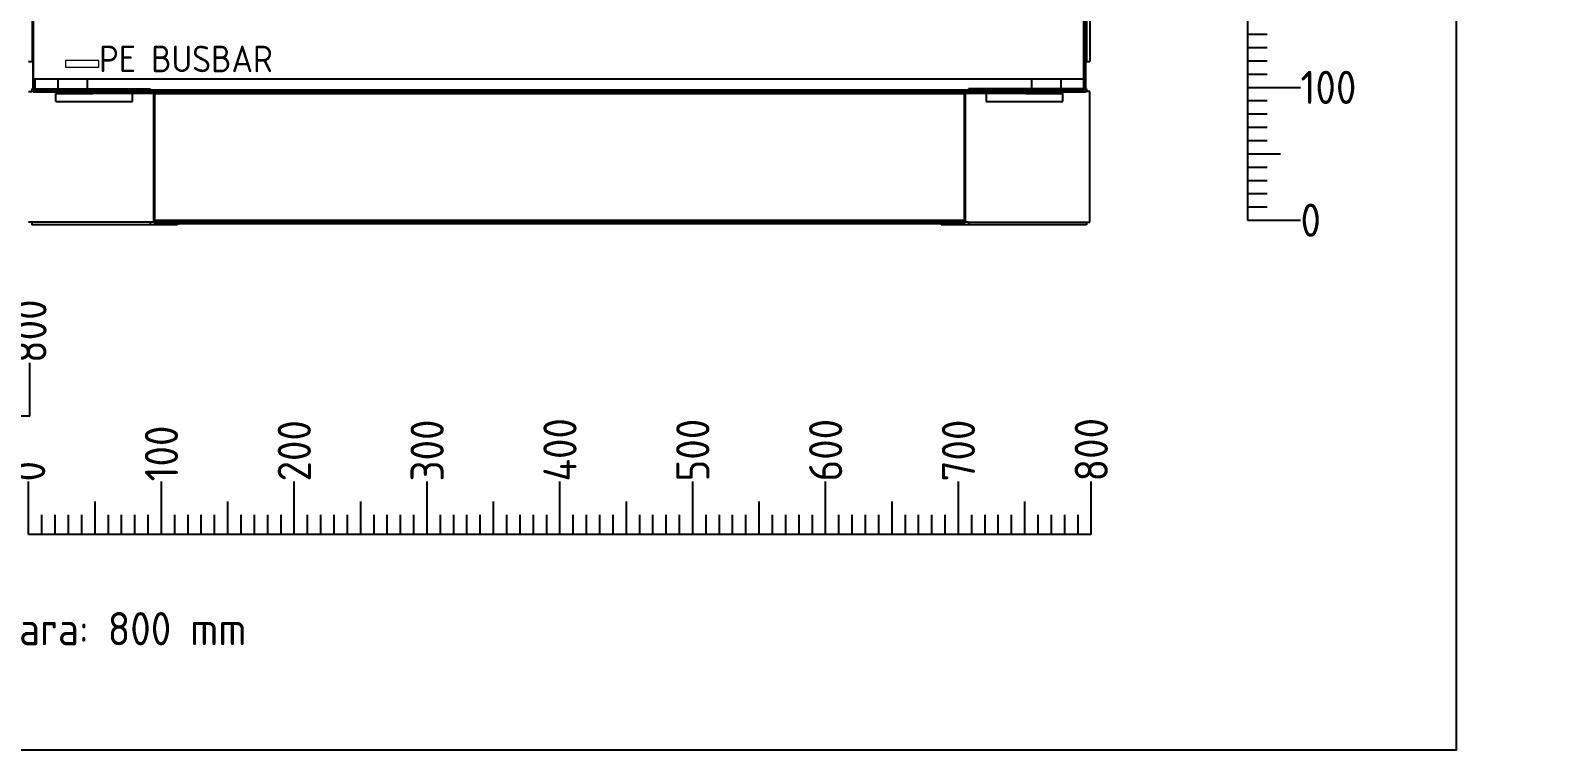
# Model space of a CAD drawing. Header units: millimetres. Extents: x 42151 to 59780, y 37376 to 44547.
# Drawn here: x 47804 to 48945, y 41507 to 42049 of the extents above; entities that cross this region are included whole.
import ezdxf
from ezdxf.enums import TextEntityAlignment as Align

# ---------------------------------------------------------------- set-up
doc = ezdxf.new("R2010")
doc.units = ezdxf.units.MM
doc.layers.add('! NO PLOT !', color=7, linetype='Continuous', true_color=0xff75dd, plot=False)
doc.layers.add('000-PI-Oprema', color=30, linetype='Continuous', lineweight=5)
for name, color, linetype in [('000-PI-ORMAR', 2, 'Continuous'), ('000-PI_TEXT', 7, 'Continuous'), ('AUT_TEXT', 7, 'Continuous')]:
    doc.layers.add(name, color=color, linetype=linetype)
doc.styles.add('PI0', font='isocpeur.ttf', dxfattribs={"width": 0.9})

# ---------------------------------------------------------------- blocks, each defined once
blk = doc.blocks.new('SKALA_2100')
for p, q in [((6091.9, 11575.4), (6091.9, 11035.4)), ((6091.9, 11175.4), (6106.9, 11175.4)), ((6091.9, 11165.4), (6106.9, 11165.4)), ((6091.9, 11155.4), (6106.9, 11155.4)), ((6091.9, 11145.4), (6106.9, 11145.4)), ((6091.9, 11135.4), (6131.9, 11135.4)), ((6091.9, 11125.4), (6106.9, 11125.4)), ((6091.9, 11115.4), (6106.9, 11115.4)), ((6091.9, 11105.4), (6106.9, 11105.4)), ((6091.9, 11095.4), (6106.9, 11095.4)), ((6091.9, 11085.4), (6116.9, 11085.4)), ((6091.9, 11075.4), (6106.9, 11075.4)), ((6091.9, 11065.4), (6106.9, 11065.4)), ((6091.9, 11055.4), (6106.9, 11055.4)), ((6091.9, 11045.4), (6106.9, 11045.4)), ((6091.9, 11035.4), (6131.9, 11035.4))]:
    blk.add_line(p, q)
at = {"style": 'PI0', "width": 0.9}
for s, p in [('100', (6131.9, 11135.4)), ('0', (6131.9, 11035.4))]:
    blk.add_text(s, height=25, dxfattribs=at).set_placement(p, align=Align.MIDDLE_LEFT)
blk = doc.blocks.new('A$C22301F41')
at = {"color": 7}
for p, q in [((0, 0), (0, 40)), ((100, 0), (100, 40)), ((200, 0), (200, 40)), ((200, 0), (200, 40)), ((200, 0), (200, 40)), ((200, 0), (200, 40)), ((200, 0), (200, 40)), ((200, 0), (200, 40)), ((200, 0), (200, 40)), ((200, 0), (200, 40)), ((300, 0), (300, 40)), ((400, 0), (400, 40)), ((400, 0), (400, 40)), ((400, 0), (400, 40)), ((400, 0), (400, 40)), ((400, 0), (400, 40)), ((400, 0), (400, 40)), ((400, 0), (400, 40)), ((500, 0), (500, 40)), ((600, 0), (600, 40)), ((600, 0), (600, 40)), ((600, 0), (600, 40)), ((600, 0), (600, 40)), ((600, 0), (600, 40)), ((600, 0), (600, 40)), ((700, 0), (700, 40)), ((800, 0), (800, 40)), ((800, 0), (800, 40)), ((800, 0), (800, 40)), ((800, 0), (800, 40)), ((800, 0), (800, 40)), ((800, 0), (800, 40)), ((50, 0), (50, 25)), ((150, 0), (150, 25)), ((250, 0), (250, 25)), ((350, 0), (350, 25)), ((450, 0), (450, 25)), ((550, 0), (550, 25)), ((650, 0), (650, 25)), ((750, 0), (750, 25)), ((10, 0), (10, 15)), ((20, 0), (20, 15)), ((30, 0), (30, 15)), ((40, 0), (40, 15)), ((60, 0), (60, 15)), ((70, 0), (70, 15)), ((80, 0), (80, 15)), ((90, 0), (90, 15)), ((110, 0), (110, 15)), ((120, 0), (120, 15)), ((130, 0), (130, 15)), ((140, 0), (140, 15)), ((160, 0), (160, 15)), ((170, 0), (170, 15)), ((180, 0), (180, 15)), ((190, 0), (190, 15)), ((210, 0), (210, 15)), ((220, 0), (220, 15)), ((230, 0), (230, 15)), ((240, 0), (240, 15)), ((260, 0), (260, 15)), ((270, 0), (270, 15)), ((280, 0), (280, 15)), ((290, 0), (290, 15)), ((310, 0), (310, 15)), ((320, 0), (320, 15)), ((330, 0), (330, 15)), ((340, 0), (340, 15)), ((360, 0), (360, 15)), ((370, 0), (370, 15)), ((380, 0), (380, 15)), ((390, 0), (390, 15)), ((410, 0), (410, 15)), ((420, 0), (420, 15)), ((430, 0), (430, 15)), ((440, 0), (440, 15)), ((460, 0), (460, 15)), ((470, 0), (470, 15)), ((480, 0), (480, 15)), ((490, 0), (490, 15)), ((510, 0), (510, 15)), ((520, 0), (520, 15)), ((530, 0), (530, 15)), ((540, 0), (540, 15)), ((560, 0), (560, 15)), ((570, 0), (570, 15)), ((580, 0), (580, 15)), ((590, 0), (590, 15)), ((610, 0), (610, 15)), ((620, 0), (620, 15)), ((630, 0), (630, 15)), ((640, 0), (640, 15)), ((660, 0), (660, 15)), ((670, 0), (670, 15)), ((680, 0), (680, 15)), ((690, 0), (690, 15)), ((710, 0), (710, 15)), ((720, 0), (720, 15)), ((730, 0), (730, 15)), ((740, 0), (740, 15)), ((760, 0), (760, 15)), ((770, 0), (770, 15)), ((780, 0), (780, 15)), ((790, 0), (790, 15)), ((800, 0), (0, 0))]:
    blk.add_line(p, q, dxfattribs=at)
at = {"color": 7, "style": 'PI0', "width": 0.9}
for s, p in [('100', (100, 40)), ('200', (200, 40)), ('300', (300, 40)), ('400', (400, 40)), ('500', (500, 40)), ('600', (600, 40)), ('700', (700, 40)), ('800', (800, 40)), ('0', (0, 40))]:
    blk.add_text(s, height=25, rotation=90, dxfattribs=at).set_placement(p, align=Align.MIDDLE_LEFT)

msp = doc.modelspace()

# ---------------------------------------------------------------- linework, layer by layer
at = {"layer": '! NO PLOT !', "ltscale": 0.25}
msp.add_lwpolyline([(46727.526, 44376.997), (46727.526, 41506.997), (48877.526, 41506.997), (48877.526, 42491.997), (50627.526, 42491.997), (50627.526, 44376.997), (46727.526, 44376.997)], dxfattribs=at)
at = {"layer": '000-PI-Oprema', "ltscale": 0.25}
msp.add_lwpolyline([(47830.394, 42021.07), (47855.394, 42021.07), (47855.394, 42026.07), (47830.394, 42026.07)], close=True, dxfattribs=at)
at = {"layer": '000-PI-ORMAR'}
for p, q in [((47806.038, 43996.747), (47806.038, 42012.247)), ((48596.526, 43996.747), (48596.526, 42012.247)), ((48598.026, 43996.747), (48598.026, 42012.247)), ((48598.038, 42012.247), (48598.038, 43996.747)), ((47805.245, 43976.247), (47805.245, 42025.247)), ((48598.807, 43976.247), (48598.807, 42025.247)), ((48601.526, 43976.247), (48601.526, 42025.247)), ((47802.526, 42025.247), (47806.038, 42025.247)), ((47806.026, 42002.247), (47806.026, 42025.247)), ((48598.038, 42025.247), (48601.526, 42025.247)), ((47806.038, 42012.247), (48598.038, 42012.247)), ((47807.526, 42003.747), (47807.526, 42012.247)), ((47824.526, 42012.247), (47824.526, 42001.247)), ((47846.526, 42012.247), (47846.526, 42001.247)), ((48557.526, 42012.247), (48557.526, 42001.247)), ((48579.526, 42012.247), (48579.526, 42001.247)), ((48596.526, 42012.247), (48596.526, 42003.747)), ((48598.026, 42012.247), (48598.026, 42002.247)), ((47802.526, 42002.747), (47805.026, 42002.747)), ((47805.026, 42004.747), (47894.026, 42004.747)), ((47805.026, 42004.747), (47805.026, 42002.747)), ((47894.026, 42002.747), (47805.026, 42002.747)), ((47824.526, 42002.247), (47806.026, 42002.247)), ((47824.526, 42003.747), (47807.526, 42003.747)), ((47823.064, 42001.247), (47824.526, 42001.247)), ((47823.064, 41995.247), (47823.064, 42001.247)), ((47823.064, 41995.247), (47880.716, 41995.247)), ((48579.526, 42003.747), (47824.526, 42003.747)), ((48579.526, 42002.247), (47824.526, 42002.247)), ((47824.526, 42001.247), (47828.784, 42001.247)), ((47828.784, 42001.247), (47850.895, 42001.247)), ((48553.156, 42001.247), (47850.895, 42001.247)), ((47880.716, 41995.247), (47880.716, 42001.247)), ((47894.026, 42004.747), (47894.026, 42002.747)), ((47894.026, 42002.747), (47896.526, 42002.747)), ((47896.526, 42002.747), (47896.526, 41993.265)), ((47897.276, 42003.747), (47897.276, 41903.247)), ((47897.276, 42003.747), (48506.776, 42003.747)), ((47897.276, 42002.247), (48506.776, 42002.247)), ((47897.276, 42001.247), (48506.776, 42001.247)), ((48506.776, 42003.747), (48506.776, 41903.247)), ((48507.526, 42002.747), (48507.526, 41993.265)), ((48510.026, 42002.747), (48507.526, 42002.747)), ((48599.026, 42004.747), (48510.026, 42004.747)), ((48510.026, 42004.747), (48510.026, 42002.747)), ((48510.026, 42002.747), (48599.026, 42002.747)), ((48523.336, 42001.247), (48523.336, 41995.247)), ((48523.336, 41995.247), (48580.987, 41995.247)), ((48553.156, 42001.247), (48575.268, 42001.247)), ((48575.268, 42001.247), (48579.526, 42001.247)), ((48596.526, 42003.747), (48579.526, 42003.747)), ((48598.026, 42002.247), (48579.526, 42002.247)), ((48579.526, 42001.247), (48580.987, 42001.247)), ((48580.987, 41995.247), (48580.987, 42001.247)), ((48599.026, 42004.747), (48599.026, 42002.747)), ((48601.526, 42002.747), (48599.026, 42002.747)), ((48601.526, 41904.247), (48601.526, 42002.747)), ((47896.526, 41993.265), (47896.526, 41904.247)), ((48507.526, 41993.265), (48507.526, 41904.247)), ((47896.526, 41913.728), (47896.526, 41904.247)), ((48507.526, 41913.728), (48507.526, 41904.247)), ((47805.026, 41904.247), (47802.526, 41904.247)), ((47894.026, 41904.247), (47805.026, 41904.247)), ((47805.026, 41903.997), (47805.026, 41903.997)), ((47805.026, 41903.997), (47805.026, 41902.247)), ((47914.526, 41902.247), (47805.026, 41902.247)), ((47897.276, 41904.247), (47894.026, 41904.247)), ((47894.026, 41904.247), (47894.026, 41904.247)), ((47894.026, 41904.247), (47894.026, 41902.247)), ((47897.276, 41905.747), (48506.776, 41905.747)), ((47897.276, 41904.747), (48506.776, 41904.747)), ((47897.276, 41903.247), (48506.776, 41903.247)), ((47898.026, 41903.247), (47898.026, 41902.247)), ((47914.526, 41903.247), (47914.526, 41902.247)), ((48489.526, 41903.247), (48489.526, 41902.247)), ((48599.026, 41902.247), (48489.526, 41902.247)), ((48506.026, 41903.247), (48506.026, 41902.247)), ((48510.026, 41904.247), (48506.776, 41904.247)), ((48510.026, 41904.247), (48599.026, 41904.247)), ((48510.026, 41904.247), (48510.026, 41904.247)), ((48510.026, 41904.247), (48510.026, 41902.247)), ((48599.026, 41904.247), (48601.526, 41904.247)), ((48599.026, 41903.997), (48599.026, 41903.997)), ((48599.026, 41903.997), (48599.026, 41902.247))]:
    msp.add_line(p, q, dxfattribs=at)

# ---------------------------------------------------------------- block references
msp.add_blockref('SKALA_2100', (42628.091, 30870.361))
at = {"ltscale": 0.01}
for p in [(47003.526, 41758.247), (47802.526, 41668.989)]:
    msp.add_blockref('A$C22301F41', p, dxfattribs=at)

# ---------------------------------------------------------------- texts
at = {"layer": '000-PI_TEXT', "style": 'PI0', "width": 0.9}
msp.add_text('PE BUSBAR', height=20, dxfattribs=at).set_placement((47920.95, 42027.214), align=Align.MIDDLE)
at = {"layer": 'AUT_TEXT', "style": 'PI0', "width": 0.9}
msp.add_text('Dubina ormara: 800 mm', height=25, dxfattribs=at).set_placement((47802.526, 41598.177), align=Align.MIDDLE)

doc.saveas('drawing.dxf')
